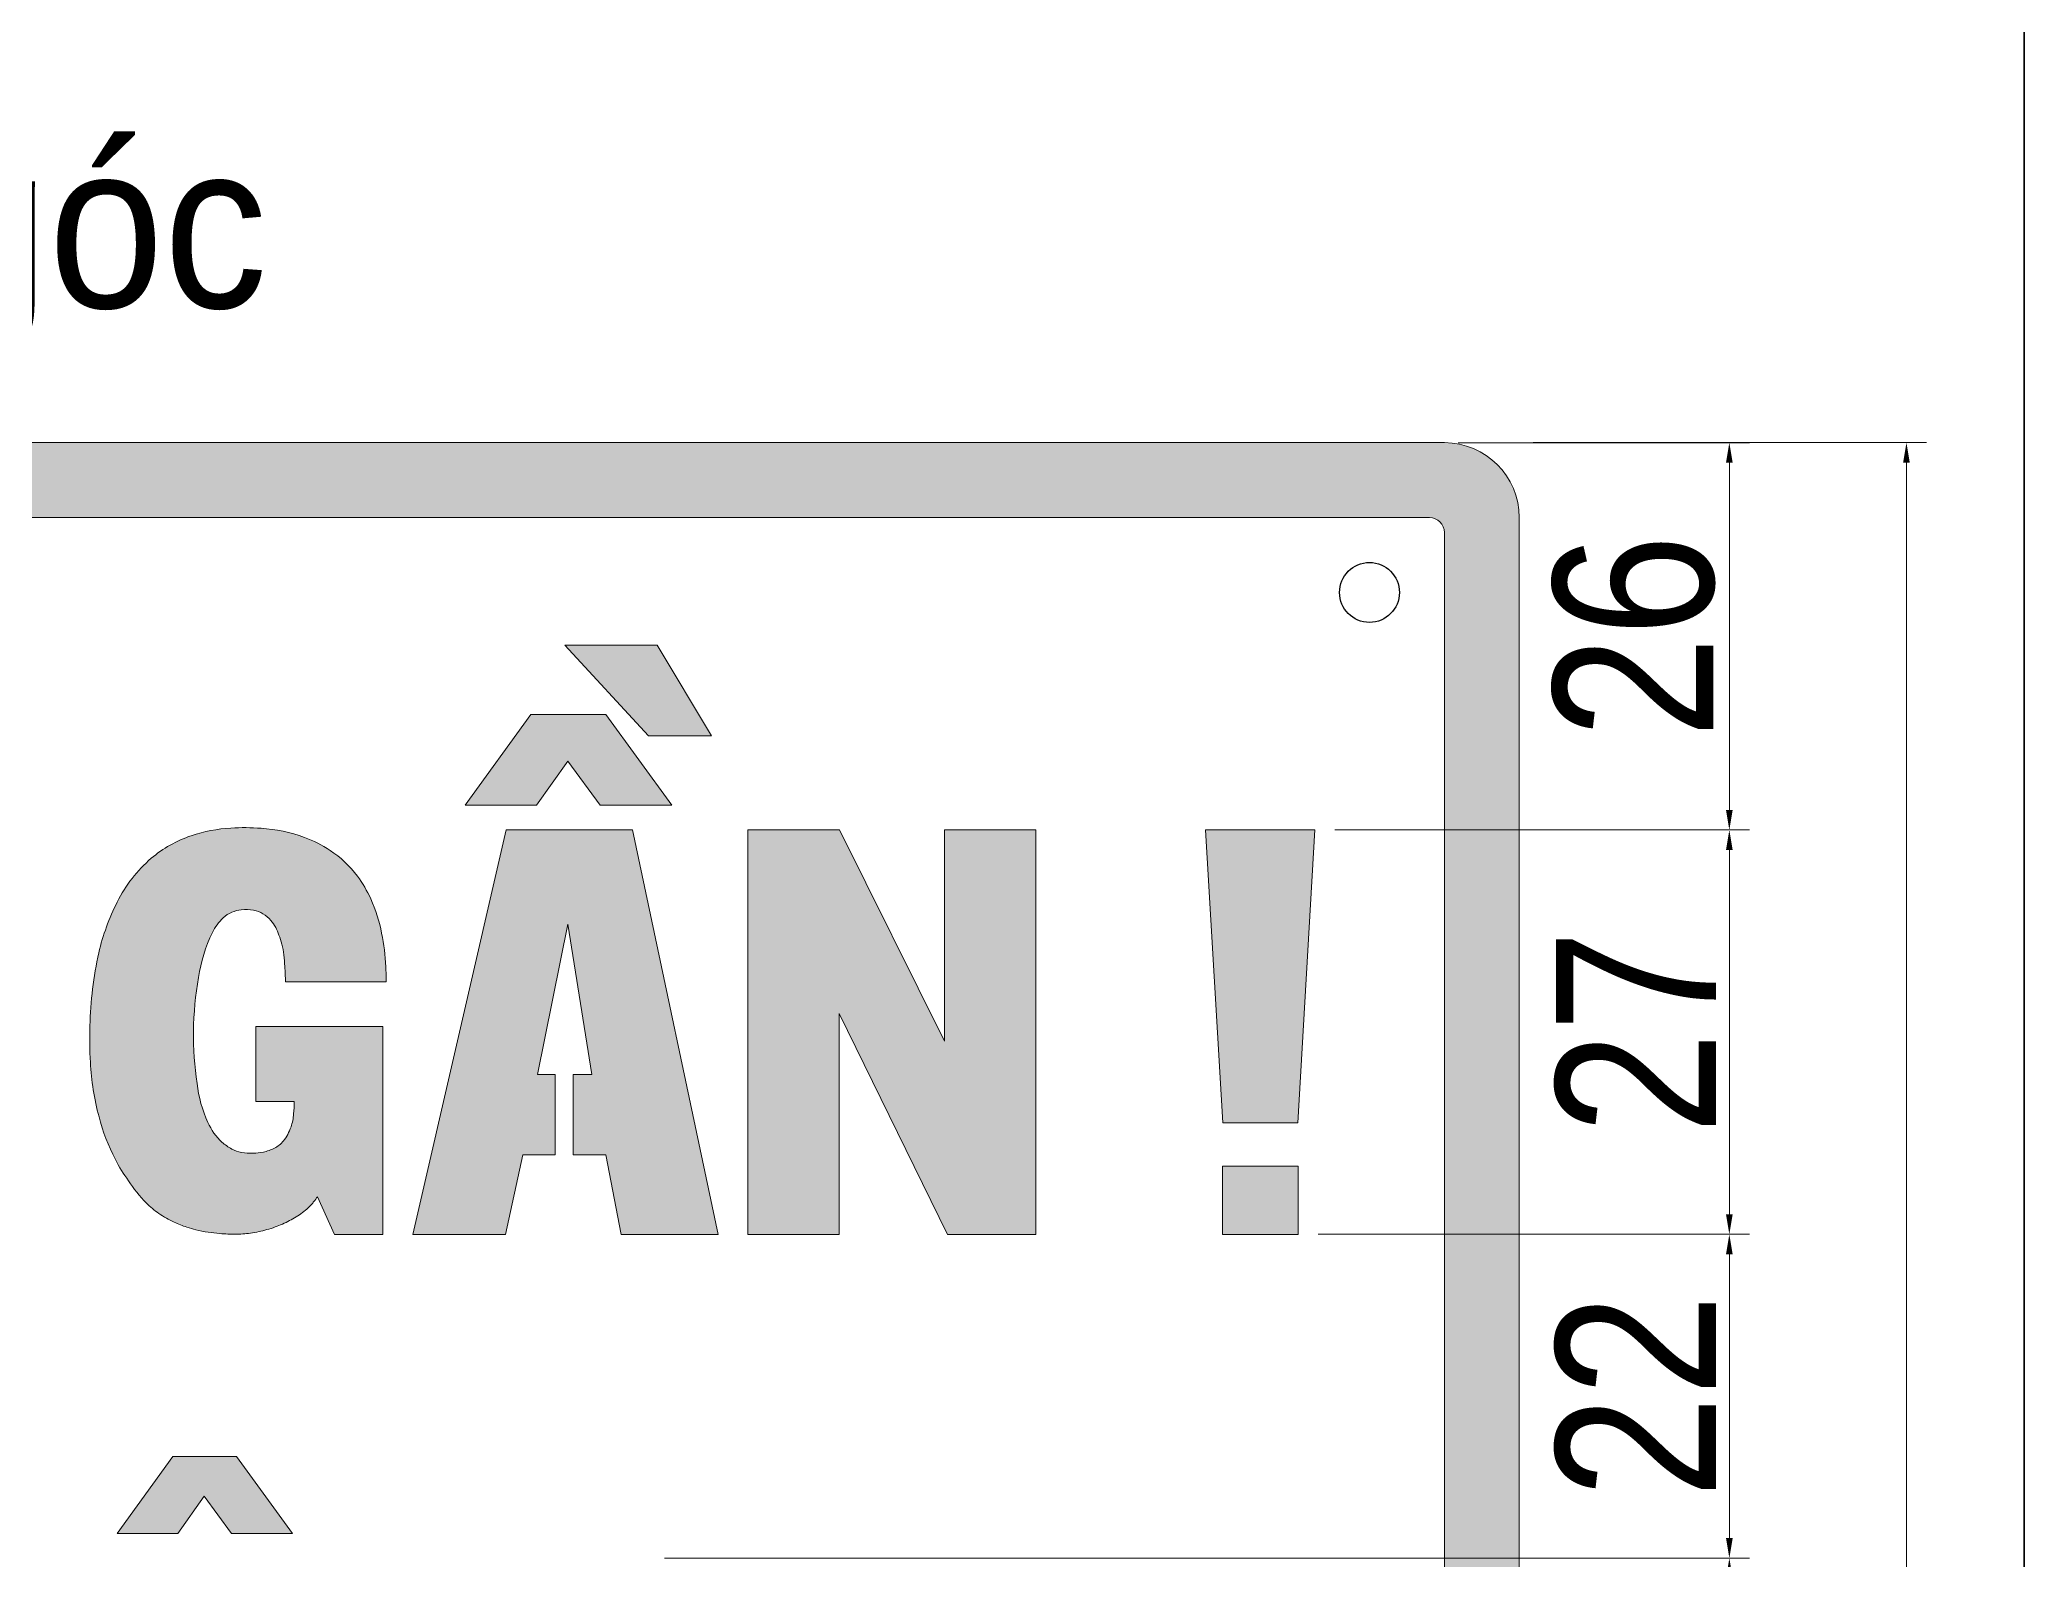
# Model space of a CAD drawing. Header units: millimetres. Extents: x 330554 to 656471, y 11007 to 130943.
# Drawn here: x 526248 to 527737, y 49134 to 50273 of the extents above; entities that cross this region are included whole.
import ezdxf

# ---------------------------------------------------------------- set-up
doc = ezdxf.new("R2010")
doc.units = ezdxf.units.MM
doc.header["$LTSCALE"] = 6
for name, color, linetype, lineweight in [('Netcoban', 4, 'Continuous', 25), ('netlonkhungten', 32, 'Continuous', 35), ('Text', 7, 'Continuous', 13)]:
    doc.layers.add(name, color=color, linetype=linetype, lineweight=lineweight)
doc.styles.get("Standard").update_dxf_attribs({"font": 'VHELVCN.TTF', "height": 120})
doc.styles.add('VNI-HELVE', font='VHELVEN.TTF', dxfattribs={"width": 0.9})
doc.dimstyles.new('ISO-5', dxfattribs={"dimtxt": 6, "dimasz": 15, "dimexe": 15, "dimexo": 15, "dimgap": 10, "dimtad": 1, "dimtoh": 1, "dimdec": 1, "dimlfac": 0.166667, "dimtxsty": 'Standard', "dimcen": 25, "dimclrd": 7, "dimclre": 7, "dimadec": 0, "dimazin": 0, "dimtfac": 1, "dimtdec": 1, "dimtmove": 0, "dimatfit": 3, "dimfxl": 1, "dimlwd": 0, "dimlwe": 0, "dimarcsym": 0})

# ---------------------------------------------------------------- blocks, each defined once
blk = doc.blocks.new('*D27')
at = {"layer": 'Defpoints', "color": 0, "transparency": 16777216}
for p in [(527192, 49377.4), (527515.4, 49377.4), (526701.7, 49134.6)]:
    blk.add_point(p, dxfattribs=at)
at = {"layer": 'Netcoban', "color": 7, "lineweight": 0, "transparency": 16777216}
for p, q in [((527207, 49377.4), (527530.4, 49377.4)), ((527515.4, 49149.6), (527515.4, 49362.4)), ((526716.7, 49134.6), (527530.4, 49134.6))]:
    blk.add_line(p, q, dxfattribs=at)
at = {"layer": 'Netcoban', "color": 7, "transparency": 16777216}
for points in [[(527512.9, 49362.4), (527517.9, 49362.4), (527515.4, 49377.4)], [(527512.9, 49149.6), (527517.9, 49149.6), (527515.4, 49134.6)]]:
    blk.add_solid(points, dxfattribs=at)
at = {"layer": 'Netcoban', "color": 0, "transparency": 16777216, "insert": (527445.4, 49256), "char_height": 120, "attachment_point": 5, "rotation": 90}
blk.add_mtext('22', dxfattribs=at)
blk = doc.blocks.new('*D28')
at = {"layer": 'Defpoints', "color": 0, "transparency": 16777216}
for p in [(527204.6, 49680.6), (527192, 49377.4), (527515.4, 49377.4)]:
    blk.add_point(p, dxfattribs=at)
at = {"layer": 'Netcoban', "color": 7, "lineweight": 0, "transparency": 16777216}
for p, q in [((527219.6, 49680.6), (527530.4, 49680.6)), ((527515.4, 49665.6), (527515.4, 49392.4)), ((527207, 49377.4), (527530.4, 49377.4))]:
    blk.add_line(p, q, dxfattribs=at)
at = {"layer": 'Netcoban', "color": 7, "transparency": 16777216}
for points in [[(527512.9, 49665.6), (527517.9, 49665.6), (527515.4, 49680.6)], [(527512.9, 49392.4), (527517.9, 49392.4), (527515.4, 49377.4)]]:
    blk.add_solid(points, dxfattribs=at)
at = {"layer": 'Netcoban', "color": 0, "transparency": 16777216, "insert": (527445.4, 49529), "char_height": 120, "attachment_point": 5, "rotation": 90}
blk.add_mtext('27', dxfattribs=at)
blk = doc.blocks.new('*D29')
at = {"layer": 'Defpoints', "color": 0, "transparency": 16777216}
for p in [(527297.1, 49971), (527515.4, 49971), (527263.5, 49680.6)]:
    blk.add_point(p, dxfattribs=at)
at = {"layer": 'Netcoban', "color": 7, "lineweight": 0, "transparency": 16777216}
for p, q in [((527312.1, 49971), (527530.4, 49971)), ((527515.4, 49695.6), (527515.4, 49956)), ((527278.5, 49680.6), (527530.4, 49680.6))]:
    blk.add_line(p, q, dxfattribs=at)
at = {"layer": 'Netcoban', "color": 7, "transparency": 16777216}
for points in [[(527512.9, 49956), (527517.9, 49956), (527515.4, 49971)], [(527512.9, 49695.6), (527517.9, 49695.6), (527515.4, 49680.6)]]:
    blk.add_solid(points, dxfattribs=at)
at = {"layer": 'Netcoban', "color": 0, "transparency": 16777216, "insert": (527444.2, 49825.8), "char_height": 120, "attachment_point": 5, "rotation": 90}
blk.add_mtext('26', dxfattribs=at)
blk = doc.blocks.new('*D30')
at = {"layer": 'Defpoints', "color": 0, "transparency": 16777216}
for p in [(527127.5, 49134.6), (526701.7, 48874.5), (527515.4, 48874.5)]:
    blk.add_point(p, dxfattribs=at)
at = {"layer": 'Netcoban', "color": 7, "lineweight": 0, "transparency": 16777216}
for p, q in [((527142.5, 49134.6), (527530.4, 49134.6)), ((527515.4, 49119.6), (527515.4, 48889.5)), ((526716.7, 48874.5), (527530.4, 48874.5))]:
    blk.add_line(p, q, dxfattribs=at)
at = {"layer": 'Netcoban', "color": 7, "transparency": 16777216}
for points in [[(527512.9, 49119.6), (527517.9, 49119.6), (527515.4, 49134.6)], [(527512.9, 48889.5), (527517.9, 48889.5), (527515.4, 48874.5)]]:
    blk.add_solid(points, dxfattribs=at)
at = {"layer": 'Netcoban', "color": 0, "transparency": 16777216, "insert": (527444.2, 49004.6), "char_height": 120, "attachment_point": 5, "rotation": 90}
blk.add_mtext('23', dxfattribs=at)

msp = doc.modelspace()

# ---------------------------------------------------------------- hatches: boundary and pattern name
at = {"layer": 'Text'}
h = msp.add_hatch(color=1, dxfattribs=at)
h.paths.add_polyline_path([(527357.826, 49914.885, 0.41421356), (527301.666, 49971.045), (524044.386, 49971.045, 0.41421356), (523988.226, 49914.885), (523988.226, 47780.805, 0.41421356), (524044.386, 47724.645), (527301.666, 47724.645, 0.41421356), (527357.826, 47780.805)])
h.paths.add_polyline_path([(524044.386, 49903.653, -0.41421356), (524055.618, 49914.885), (527290.434, 49914.885, -0.41421356), (527301.666, 49903.653), (527301.666, 47792.037, -0.41421356), (527290.434, 47780.805), (524055.618, 47780.805, -0.41421356), (524044.386, 47792.037)], flags=16)
for points in [[(526711.209, 49819.107), (526641.944, 49819.107), (526704.762, 49751.161), (526752.108, 49751.161)], [(526672.752, 49767.21), (526616.577, 49767.21), (526567.295, 49699.112), (526620.864, 49699.112), (526644.289, 49732.266), (526668.438, 49699.112), (526722.168, 49699.112)], [(526496.448, 49628.944, 0.05489153), (526486.479, 49645.874, 0.08807158), (526465.953, 49665.312, 0.06097933), (526446.758, 49675.05, 0.07005517), (526414.225, 49681.878, 0.03704565), (526391.621, 49682.051, 0.06592224), (526361.867, 49676.325, 0.09360328), (526331.76, 49659.371, 0.09487805), (526306.493, 49626.966, 0.0619638), (526292.538, 49588.57, 0.04991581), (526285.862, 49533.735, 0.02179949), (526286.211, 49506.32, 0.05219178), (526292.652, 49465.575, 0.05937898), (526304.945, 49433.572, 0.04909818), (526314.873, 49417.632, 0.05701334), (526328.123, 49400.957, 0.04535883), (526337.618, 49393.055, 0.04336127), (526349.062, 49386.447, 0.02728551), (526358.535, 49382.743, 0.02044402), (526365.358, 49380.807, 0.01638623), (526374.468, 49378.958, 0.01243811), (526383.273, 49377.988, 0.01040737), (526389.398, 49377.634, 0.00148342), (526394.433, 49377.535, 0.01586828), (526400.459, 49377.719, 0.02630382), (526406.217, 49378.299, 0.01669869), (526412.652, 49379.417, 0.02529536), (526418.524, 49380.903, 0.02799854), (526424.833, 49382.968, 0.02252182), (526430.21, 49385.116, 0.01538517), (526435.556, 49387.648, 0.01831566), (526440.648, 49390.562, 0.01536962), (526445.202, 49393.687, 0.02608946), (526449.53, 49397.321, 0.03639046), (526451.993, 49399.798, 0.00063246), (526453.859, 49401.977, 0.0225671), (526456.523, 49405.585), (526469.365, 49377.354), (526505.581, 49377.354), (526505.581, 49533.237), (526410.36, 49533.237), (526410.36, 49476.943), (526439.039, 49476.943, -0.0281194), (526438.614, 49467.78, -0.05882285), (526436.705, 49457.961, -0.0196332), (526434.199, 49452.308, -0.05852022), (526430.972, 49447.467, -0.10194605), (526424.239, 49441.981, -0.05974582), (526415.953, 49439.062, -0.03347773), (526408.212, 49438.157, -0.05034415), (526399.509, 49438.76, -0.07411206), (526392.231, 49441.357, -0.04145756), (526384.865, 49446.473, -0.09949282), (526374.38, 49461.31, -0.07731237), (526366.162, 49490.508, -0.03433424), (526363.439, 49529.709, -0.03816792), (526367.297, 49570.03, -0.07895851), (526377.722, 49603.636, -0.09211015), (526385.823, 49614.705, -0.10020323), (526392.234, 49618.901, -0.07180386), (526399.359, 49620.807, -0.07393575), (526408.538, 49620.46, -0.09292692), (526415.646, 49617.837, -0.06227378), (526421.572, 49612.803, -0.01687325), (526425.178, 49607.585, -0.03232061), (526427.611, 49601.814, -0.02040224), (526429.661, 49594.939, -0.05869178), (526431.187, 49586.879, -0.02023221), (526432.038, 49578.197, -0.01416375), (526432.45, 49566.76), (526507.977, 49566.76, 0.01729197), (526507.749, 49578.108, 0.03775234), (526504.63, 49603.209, 0.06056761)], [(526692.893, 49680.618), (526598.138, 49680.618), (526528.045, 49377.354), (526597.41, 49377.354), (526610.625, 49436.928), (526634.806, 49436.928), (526634.806, 49497.25), (526621.6, 49497.25), (526644.353, 49610.047), (526662.241, 49497.25), (526648.284, 49497.25), (526648.284, 49436.928), (526672.73, 49436.928), (526684.328, 49377.354), (526756.9, 49377.354)], [(526995.253, 49680.618), (526926.732, 49680.618), (526926.732, 49522.271), (526847.989, 49680.618), (526779.364, 49680.618), (526779.364, 49377.354), (526847.846, 49377.354), (526847.846, 49542.872), (526929.006, 49377.354), (526995.253, 49377.354)], [(527204.635, 49680.618), (527122.6, 49680.618), (527135.415, 49460.911), (527191.82, 49460.911)], [(527191.972, 49428.402), (527135.263, 49428.402), (527135.263, 49377.354), (527191.972, 49377.354)], [(526395.718, 49210.704), (526347.995, 49210.704), (526306.184, 49153.091), (526351.657, 49153.091), (526371.594, 49181.116), (526391.941, 49153.091), (526437.71, 49153.091)]]:
    msp.add_hatch(color=7, dxfattribs=at).paths.add_polyline_path(points)

# ---------------------------------------------------------------- linework, layer by layer
at = {"color": 1}
msp.add_circle((527245.506, 49858.725), 22.464, dxfattribs=at)
at = {"layer": 'Netcoban', "color": 7, "lineweight": 0}
for p, q in [((527368.295, 49971.045), (527663.207, 49971.045)), ((527648.207, 49956.045), (527648.207, 47739.645))]:
    msp.add_line(p, q, dxfattribs=at)
at = {"layer": 'Netcoban', "color": 7}
msp.add_solid([(527645.707, 49956.045), (527650.707, 49956.045), (527648.207, 49971.045)], dxfattribs=at)
at = {"layer": 'netlonkhungten'}
msp.add_lwpolyline([(510215.968, 58017.029), (527736.619, 58017.029), (527736.619, 45325.24), (510215.968, 45325.24)], close=True, dxfattribs=at)
at = {"layer": 'Text', "color": 1}
for points in [[(524044.386, 47724.645), (527301.666, 47724.645, 0.41421356), (527357.826, 47780.805), (527357.826, 49914.885, 0.41421356), (527301.666, 49971.045), (524044.386, 49971.045, 0.41421356), (523988.226, 49914.885), (523988.226, 47780.805, 0.41421356)], [(524055.618, 47780.805), (527290.434, 47780.805, 0.41421356), (527301.666, 47792.037), (527301.666, 49903.653, 0.41421356), (527290.434, 49914.885), (524055.618, 49914.885, 0.41421356), (524044.386, 49903.653), (524044.386, 47792.037, 0.41421356)]]:
    msp.add_lwpolyline(points, format="xyb", close=True, dxfattribs=at)
at = {"layer": 'Text', "color": 7}
for points in [[(526704.762, 49751.161), (526752.108, 49751.161), (526711.209, 49819.107), (526641.944, 49819.107)], [(526567.295, 49699.112), (526620.864, 49699.112), (526644.289, 49732.266), (526668.438, 49699.112), (526722.168, 49699.112), (526672.752, 49767.21), (526616.577, 49767.21)], [(526648.284, 49436.928), (526672.73, 49436.928), (526684.328, 49377.354), (526756.9, 49377.354), (526692.893, 49680.618), (526598.138, 49680.618), (526528.045, 49377.354), (526597.41, 49377.354), (526610.625, 49436.928), (526634.806, 49436.928), (526634.806, 49497.25), (526621.6, 49497.25), (526644.353, 49610.047), (526662.241, 49497.25), (526648.284, 49497.25)], [(526779.364, 49680.618), (526779.364, 49377.354), (526847.846, 49377.354), (526847.846, 49542.872), (526929.006, 49377.354), (526995.253, 49377.354), (526995.253, 49680.618), (526926.732, 49680.618), (526926.732, 49522.271), (526847.989, 49680.618)], [(527135.263, 49377.354), (527191.972, 49377.354), (527191.972, 49428.402), (527135.263, 49428.402)], [(526306.184, 49153.091), (526351.657, 49153.091), (526371.594, 49181.116), (526391.941, 49153.091), (526437.71, 49153.091), (526395.718, 49210.704), (526347.995, 49210.704)]]:
    msp.add_lwpolyline(points, close=True, dxfattribs=at)
msp.add_lwpolyline([(526429.661, 49594.939, 0.02040224), (526427.611, 49601.814, 0.03232061), (526425.178, 49607.585, 0.01687325), (526421.572, 49612.803, 0.06227378), (526415.646, 49617.837, 0.09292692), (526408.538, 49620.46, 0.07393575), (526399.359, 49620.807, 0.07180386), (526392.234, 49618.901, 0.10020323), (526385.823, 49614.705, 0.09211015), (526377.722, 49603.636, 0.07895851), (526367.297, 49570.03, 0.03816792), (526363.439, 49529.709, 0.03433424), (526366.162, 49490.508, 0.07731237), (526374.38, 49461.31, 0.09949282), (526384.865, 49446.473, 0.04145756), (526392.231, 49441.357, 0.07411206), (526399.509, 49438.76, 0.05034415), (526408.212, 49438.157, 0.03347773), (526415.953, 49439.062, 0.05974582), (526424.239, 49441.981, 0.10194605), (526430.972, 49447.467, 0.05852022), (526434.199, 49452.308, 0.0196332), (526436.705, 49457.961, 0.05882285), (526438.614, 49467.78, 0.0281194), (526439.039, 49476.943), (526410.36, 49476.943), (526410.36, 49533.237), (526505.581, 49533.237), (526505.581, 49377.354), (526469.365, 49377.354), (526456.523, 49405.585, -0.0225671), (526453.859, 49401.977, -0.00063246), (526451.993, 49399.798, -0.03639046), (526449.53, 49397.321, -0.02608946), (526445.202, 49393.687, -0.01536962), (526440.648, 49390.562, -0.01831566), (526435.556, 49387.648, -0.01538517), (526430.21, 49385.116, -0.02252182), (526424.833, 49382.968, -0.02799854), (526418.524, 49380.903, -0.02529536), (526412.652, 49379.417, -0.01669869), (526406.217, 49378.299, -0.02630382), (526400.459, 49377.719, -0.01586828), (526394.433, 49377.535, -0.00148342), (526389.398, 49377.634, -0.01040737), (526383.273, 49377.988, -0.01243811), (526374.468, 49378.958, -0.01638623), (526365.358, 49380.807, -0.02044402), (526358.535, 49382.743, -0.02728551), (526349.062, 49386.447, -0.04336127), (526337.618, 49393.055, -0.04535883), (526328.123, 49400.957, -0.05701334), (526314.873, 49417.632, -0.04909818), (526304.945, 49433.572, -0.05937898), (526292.652, 49465.575, -0.05219178), (526286.211, 49506.32, -0.02179949), (526285.862, 49533.735, -0.04991581), (526292.538, 49588.57, -0.06126248), (526306.283, 49626.554, -0.09594584), (526331.76, 49659.371, -0.09360328), (526361.867, 49676.325, -0.06592224), (526391.621, 49682.051, -0.03704565), (526414.225, 49681.878, -0.07005517), (526446.758, 49675.05, -0.06097933), (526465.953, 49665.312, -0.08807158), (526486.479, 49645.874, -0.05489153), (526496.448, 49628.944, -0.06056761), (526504.63, 49603.209, -0.03775234), (526507.749, 49578.108, -0.01729197), (526507.977, 49566.76), (526432.45, 49566.76, 0.01416375), (526432.038, 49578.197, 0.02023221), (526431.187, 49586.879, 0.05869178), (526429.661, 49594.939, 0.00263555)], format="xyb", close=True, dxfattribs=at)
for points in [[(527135.415, 49460.911), (527122.6, 49680.618), (527204.635, 49680.618), (527191.82, 49460.911), (527135.415, 49460.911)], [(526432.45, 49566.76), (526507.977, 49566.76)]]:
    msp.add_lwpolyline(points, dxfattribs=at)

# ---------------------------------------------------------------- texts
at = {"layer": 'Text', "style": 'VNI-HELVE', "width": 0.9}
msp.add_text('Khoan 04 loã Þ3,5mm ôû 4 goùc', height=123.552, dxfattribs=at).set_placement((524382.957, 50072.141))

# ---------------------------------------------------------------- dimensions: what is measured, and where the dimension line sits
at = {"layer": 'Netcoban'}
dim = msp.add_linear_dim(base=(527515.436, 49971.045), p1=(527263.477, 49680.618), p2=(527297.135, 49971.045), angle=90, text='26', dimstyle='ISO-5', dxfattribs=at)
dim.commit()
dim.dimension.update_dxf_attribs({"geometry": '*D29', "text_midpoint": (527515.436, 49825.832), "dimtype": 160})
for base, p1, p2, angle, text, picture, middle in [((527515.436, 49377.354), (527204.635, 49680.618), (527191.972, 49377.354), 270, '27', '*D28', (527445.436, 49528.986)), ((527515.436, 49377.354), (526701.677, 49134.564), (527191.972, 49377.354), 90, '22', '*D27', (527445.436, 49255.959)), ((527515.436, 48874.537), (527127.456, 49134.564), (526701.677, 48874.537), 270, '23', '*D30', (527444.156, 49004.55))]:
    dim = msp.add_linear_dim(base=base, p1=p1, p2=p2, angle=angle, text=text, dimstyle='ISO-5', dxfattribs=at)
    dim.commit()
    dim.dimension.update_dxf_attribs({"geometry": picture, "text_midpoint": middle})

doc.saveas('drawing.dxf')
